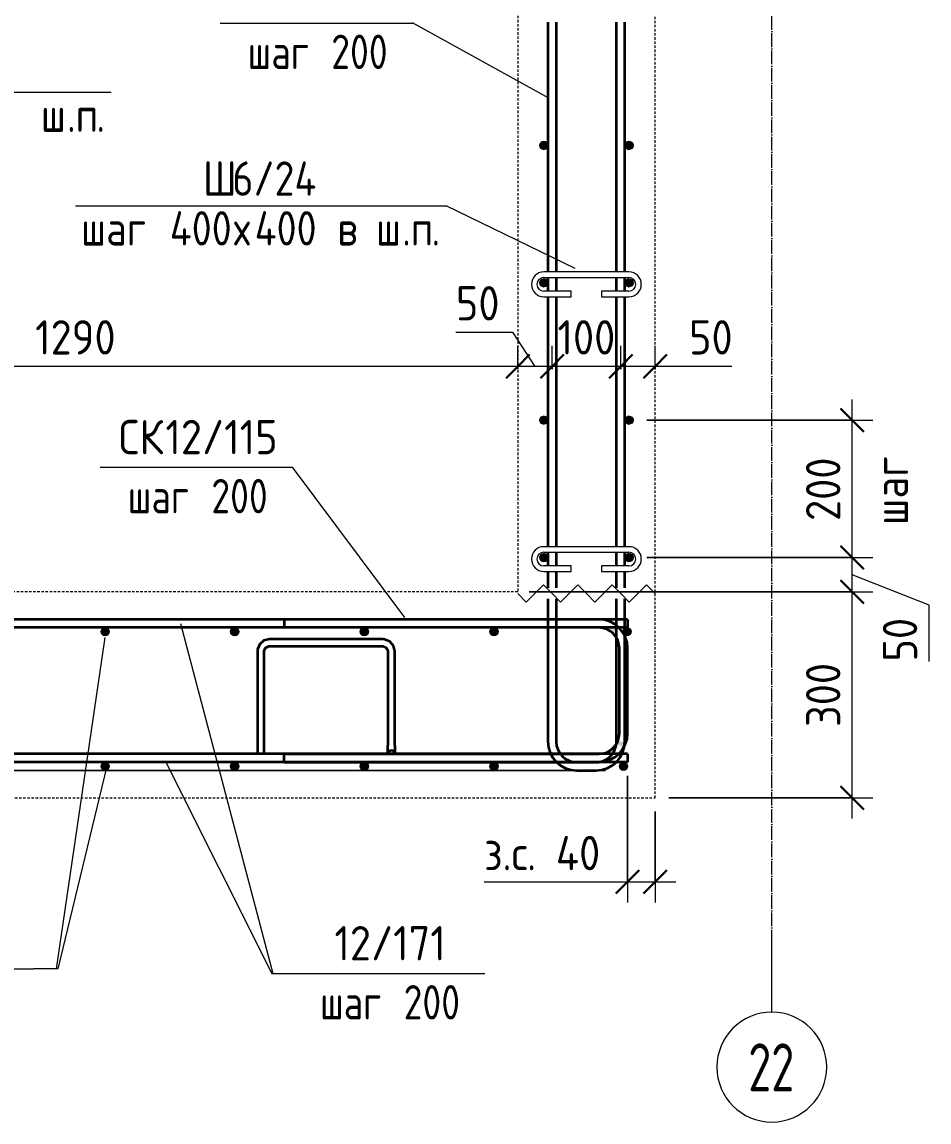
# Model space of a CAD drawing. Header units: millimetres. Extents: x -35194 to -15704, y -2621 to 78616.
# Drawn here: x -17025 to -15704, y -2472 to -870 of the extents above; entities that cross this region are included whole.
import ezdxf

# ---------------------------------------------------------------- set-up
doc = ezdxf.new("R2010")
doc.units = ezdxf.units.MM
doc.linetypes.add('01 Штриховая _4 мм_', pattern=[6, 3.5, -2.5])
doc.linetypes.add('02 Штрихпунктирная _20 мм_', pattern=[25, 20, -2.5, 0, -2.5])
for name, color, linetype, lineweight in [('AA_Dim', 7, 'Continuous', 9), ('AA_Dim-20', 7, 'Continuous', 9), ('AA_Oformlenie', 7, 'Continuous', 9), ('AA_Vinoska', 7, 'Continuous', 9), ('KR_Armatura', 7, 'Continuous', 20), ('KR_Armatura_Tonkie', 7, 'Continuous', 20), ('Оси', 7, 'Continuous', 9)]:
    doc.layers.add(name, color=color, linetype=linetype, lineweight=lineweight)
doc.layers.add('AF_Stena_Опалубка', color=7, linetype='Continuous', lineweight=20, true_color=0x0063c6)
doc.layers.add('KR_Fundament', color=7, linetype='Continuous', lineweight=20, true_color=0x804000)
doc.styles.add('ISOCPEUR_1', font='isocpeur.TTF', dxfattribs={"width": 0.9, "height": 50})
doc.styles.add('ISOCPEUR_2', font='isocpeur.TTF', dxfattribs={"width": 0.8, "height": 50})
doc.styles.add('ISOCPEUR_3', font='isocpeur.TTF', dxfattribs={"width": 0.7, "height": 70})
doc.styles.add('ISOCPEUR_4', font='isocpeur.TTF', dxfattribs={"width": 0.85, "height": 50})
doc.dimstyles.new('00_Точн_3_знака__прозр_', dxfattribs={"dimscale": 304.8, "dimtxt": 50.137748, "dimasz": 0.111549, "dimexe": 0.098425, "dimexo": 0.065617, "dimgap": 0.006562, "dimtad": 1, "dimdec": 3, "dimrnd": 0.001, "dimdsep": 46, "dimtxsty": 'ISOCPEUR_1', "dimblk1": 'OBLIQUE', "dimblk2": 'OBLIQUE', "dimsah": 1, "dimcen": 0.09, "dimdle": 0.098425, "dimazin": 0, "dimtfac": 1, "dimtdec": 4, "dimtix": 1, "dimtmove": 0, "dimatfit": 3, "dimfxl": 1, "dimtvp": 1, "dimtolj": 1, "dimtzin": 0, "dimlwd": 18, "dimlwe": 18, "dimarcsym": 2})
doc.dimstyles.new('00_Точн_3_знака__прозр__1', dxfattribs={"dimscale": 304.8, "dimtxt": 50.137748, "dimasz": 0.111549, "dimexe": 0.098425, "dimexo": 0.065617, "dimgap": 0.006562, "dimtad": 1, "dimdec": 3, "dimrnd": 0.001, "dimdsep": 46, "dimtxsty": 'ISOCPEUR_1', "dimblk1": 'OBLIQUE', "dimblk2": 'OBLIQUE', "dimsah": 1, "dimcen": 0.09, "dimdle": 0.098425, "dimazin": 0, "dimtfac": 1, "dimtdec": 4, "dimtix": 1, "dimtmove": 1, "dimatfit": 3, "dimfxl": 1, "dimtvp": 1, "dimtolj": 1, "dimtzin": 0, "dimlwd": 18, "dimlwe": 18, "dimarcsym": 2})

# ---------------------------------------------------------------- blocks, each defined once
blk = doc.blocks.new('261_Лягушка _НесАрм_РабПлоск_ - 10 А240-3858753-В-В Арм')
at = {"layer": 'KR_Armatura', "lineweight": 35}
for start, end in [(90, 180), (0, 90)]:
    blk.add_arc((-76719, -1936), 5, start, end, dxfattribs=at)
at = {"layer": 'KR_Armatura_Tonkie', "lineweight": 35}
for p, q in [((-76731.5, -1769), (-76896.5, -1769)), ((-76914, -1786.5), (-76914, -1923.5)), ((-76904, -1923.5), (-76904, -1786.5)), ((-76896.5, -1779), (-76731.5, -1779)), ((-76724, -1786.5), (-76724, -1923.5)), ((-76714, -1923.5), (-76714, -1786.5))]:
    blk.add_line(p, q, dxfattribs=at)
at = {"layer": 'KR_Armatura_Tonkie', "lineweight": 35, "flags": 128}
for points in [[(-76896.5, -1769), (-76904.5, -1770.9), (-76910.7, -1776.3), (-76913.8, -1784), (-76914, -1786.5)], [(-76714, -1786.5), (-76715.9, -1778.5), (-76721.3, -1772.3), (-76729, -1769.2), (-76731.5, -1769)], [(-76904, -1786.5), (-76902.1, -1781.5), (-76897.4, -1779.1), (-76896.5, -1779)], [(-76731.5, -1779), (-76726.5, -1780.9), (-76724.1, -1785.6), (-76724, -1786.5)], [(-76914, -1923.5), (-76914, -1930.2), (-76914, -1934.8), (-76914, -1936)], [(-76904, -1936), (-76904, -1934.1), (-76904, -1928.9), (-76904, -1923.5)], [(-76724, -1936), (-76724, -1934.1), (-76724, -1928.9), (-76724, -1923.5)], [(-76714, -1923.5), (-76714, -1930.2), (-76714, -1934.8), (-76714, -1936)]]:
    blk.add_lwpolyline(points, dxfattribs=at)
blk = doc.blocks.new('079_Шпилька _ЭлУзла_ - d8 А240-3872181-В-В Арм')
at = {"layer": 'AA_Oformlenie'}
for p, q in [((-77863, -834.2), (-77987, -834.2)), ((-77987, -842.2), (-77863, -842.2)), ((-77947, -862.2), (-77987, -862.2)), ((-77947, -870.2), (-77947, -862.2)), ((-77863, -862.2), (-77903, -862.2)), ((-77903, -862.2), (-77903, -870.2)), ((-77987, -870.2), (-77947, -870.2)), ((-77903, -870.2), (-77863, -870.2))]:
    blk.add_line(p, q, dxfattribs=at)
for centre, radius, start, end in [((-77987, -852.2), 18, 90, 270), ((-77987, -852.2), 10, 90, 270), ((-77863, -852.2), 18, 270, 90), ((-77863, -852.2), 10, 270, 90)]:
    blk.add_arc(centre, radius, start, end, dxfattribs=at)
blk = doc.blocks.new('Последовательность узлов - 3мм масшт20 маскировка-904226-В-В Арм')
at = {"layer": 'AA_Oformlenie'}
for p, q in [((-76535, -477.3), (-76522.5, -489.8)), ((-76497.5, -464.8), (-76522.5, -489.8)), ((-76485, -477.3), (-76497.5, -464.8)), ((-76485, -477.3), (-76472.5, -489.8)), ((-76447.5, -464.8), (-76472.5, -489.8)), ((-76435, -477.3), (-76447.5, -464.8)), ((-76435, -477.3), (-76422.5, -489.8)), ((-76397.5, -464.8), (-76422.5, -489.8)), ((-76385, -477.3), (-76397.5, -464.8)), ((-76385, -477.3), (-76372.5, -489.8)), ((-76347.5, -464.8), (-76372.5, -489.8)), ((-76335, -477.3), (-76347.5, -464.8))]:
    blk.add_line(p, q, dxfattribs=at)
blk = doc.blocks.new('DIMBLOCK107-В-В Арм')
at = {"layer": 'AA_Dim-20', "color": 30, "lineweight": 18, "true_color": 0xff8000, "transparency": 16777216}
for p, q in [((-16152.8, -1375.6), (-16152.8, -1341.6)), ((-16102.8, -1375.6), (-16102.8, -1341.6)), ((-16072.8, -1371.6), (-16152.8, -1371.6)), ((-16152.8, -1371.6), (-16152.8, -1375.6)), ((-16073.4, -1371.6), (-16127.8, -1371.6)), ((-16102.8, -1371.6), (-16102.8, -1375.6)), ((-15991, -1371.6), (-16073.4, -1371.6))]:
    blk.add_line(p, q, dxfattribs=at)
at = {"layer": 'AA_Dim-20', "color": 30, "lineweight": 30, "true_color": 0xff8000, "transparency": 16777216}
for p, q in [((-16152.8, -1371.6), (-16135.8, -1354.6)), ((-16102.8, -1371.6), (-16085.8, -1354.6)), ((-16152.8, -1371.6), (-16169.8, -1388.6)), ((-16102.8, -1371.6), (-16119.8, -1388.6))]:
    blk.add_line(p, q, dxfattribs=at)
at = {"layer": 'AA_Dim-20', "color": 0, "lineweight": 18, "transparency": 16777216, "insert": (-16053.4, -1304.4), "char_height": 50, "width": 74.923, "attachment_point": 1, "line_spacing_factor": 1.135194, "style": 'ISOCPEUR_1'}
blk.add_mtext('50', dxfattribs=at)
blk = doc.blocks.new('_Oblique')
at = {"color": 0, "linetype": 'ByBlock', "lineweight": -2}
blk.add_line((-0.5, -0.5), (0.5, 0.5), dxfattribs=at)
blk = doc.blocks.new('DIMBLOCK108-В-В Арм')
at = {"layer": 'AA_Dim-20', "color": 30, "lineweight": 18, "true_color": 0xff8000, "transparency": 16777216}
for p, q in [((-16252.8, -1375.6), (-16252.8, -1341.6)), ((-16152.8, -1375.6), (-16152.8, -1341.6)), ((-16152.8, -1371.6), (-16252.8, -1371.6)), ((-16252.8, -1371.6), (-16252.8, -1375.6)), ((-16152.8, -1371.6), (-16152.8, -1375.6))]:
    blk.add_line(p, q, dxfattribs=at)
at = {"layer": 'AA_Dim-20', "color": 30, "lineweight": 30, "true_color": 0xff8000, "transparency": 16777216}
for p, q in [((-16252.8, -1371.6), (-16235.8, -1354.6)), ((-16152.8, -1371.6), (-16135.8, -1354.6)), ((-16252.8, -1371.6), (-16269.8, -1388.6)), ((-16152.8, -1371.6), (-16169.8, -1388.6))]:
    blk.add_line(p, q, dxfattribs=at)
at = {"layer": 'AA_Dim-20', "color": 0, "lineweight": 18, "transparency": 16777216, "insert": (-16244.9, -1304.4), "char_height": 50, "width": 101.032, "attachment_point": 1, "line_spacing_factor": 1.135194, "style": 'ISOCPEUR_1'}
blk.add_mtext('100', dxfattribs=at)
blk = doc.blocks.new('DIMBLOCK109-В-В Арм')
at = {"layer": 'AA_Dim-20', "color": 30, "lineweight": 18, "true_color": 0xff8000, "transparency": 16777216}
for p, q in [((-16392.9, -1322), (-16310.4, -1322)), ((-16310.4, -1322), (-16277.8, -1371.6)), ((-16302.8, -1375.6), (-16302.8, -1341.6)), ((-16252.8, -1375.6), (-16252.8, -1341.6)), ((-16252.8, -1371.6), (-16302.8, -1371.6)), ((-16302.8, -1371.6), (-16302.8, -1375.6)), ((-16252.8, -1371.6), (-16252.8, -1375.6))]:
    blk.add_line(p, q, dxfattribs=at)
at = {"layer": 'AA_Dim-20', "color": 30, "lineweight": 30, "true_color": 0xff8000, "transparency": 16777216}
for p, q in [((-16302.8, -1371.6), (-16285.8, -1354.6)), ((-16252.8, -1371.6), (-16235.8, -1354.6)), ((-16302.8, -1371.6), (-16319.8, -1388.6)), ((-16252.8, -1371.6), (-16269.8, -1388.6))]:
    blk.add_line(p, q, dxfattribs=at)
at = {"layer": 'AA_Dim-20', "color": 0, "lineweight": 18, "transparency": 16777216, "insert": (-16392.9, -1254.8), "char_height": 50, "width": 74.923, "attachment_point": 1, "line_spacing_factor": 1.135194, "style": 'ISOCPEUR_1'}
blk.add_mtext('50', dxfattribs=at)
blk = doc.blocks.new('DIMBLOCK110-В-В Арм')
at = {"layer": 'AA_Dim-20', "color": 30, "lineweight": 18, "true_color": 0xff8000, "transparency": 16777216}
for p, q in [((-17592.8, -1375.6), (-17592.8, -1341.6)), ((-16302.8, -1375.6), (-16302.8, -1341.6)), ((-16302.8, -1371.6), (-17592.8, -1371.6)), ((-17592.8, -1371.6), (-17592.8, -1375.6)), ((-16302.8, -1371.6), (-16302.8, -1375.6))]:
    blk.add_line(p, q, dxfattribs=at)
at = {"layer": 'AA_Dim-20', "color": 30, "lineweight": 30, "true_color": 0xff8000, "transparency": 16777216}
for p, q in [((-17592.8, -1371.6), (-17575.8, -1354.6)), ((-16302.8, -1371.6), (-16285.8, -1354.6)), ((-17592.8, -1371.6), (-17609.8, -1388.6)), ((-16302.8, -1371.6), (-16319.8, -1388.6))]:
    blk.add_line(p, q, dxfattribs=at)
at = {"layer": 'AA_Dim-20', "color": 0, "lineweight": 18, "transparency": 16777216, "insert": (-17005.5, -1304.4), "char_height": 50, "width": 138.494, "attachment_point": 1, "line_spacing_factor": 1.135194, "style": 'ISOCPEUR_1'}
blk.add_mtext('1290', dxfattribs=at)
blk = doc.blocks.new('DIMBLOCK116-В-В Арм')
at = {"layer": 'AA_Dim-20', "color": 30, "lineweight": 30, "true_color": 0xff8000, "transparency": 16777216}
for p, q in [((-15815.9, -1700), (-15832.9, -1683)), ((-15815.9, -1700), (-15798.9, -1717)), ((-15815.9, -2000), (-15832.9, -1983)), ((-15815.9, -2000), (-15798.9, -2017))]:
    blk.add_line(p, q, dxfattribs=at)
at = {"layer": 'AA_Dim-20', "color": 30, "lineweight": 18, "true_color": 0xff8000, "transparency": 16777216}
for p, q in [((-16286, -1700), (-15785.9, -1700)), ((-15815.9, -1700), (-16286, -1700)), ((-15815.9, -2030), (-15815.9, -1700)), ((-16082.8, -2000), (-15785.9, -2000)), ((-15815.9, -2000), (-16082.8, -2000))]:
    blk.add_line(p, q, dxfattribs=at)
at = {"layer": 'AA_Dim-20', "color": 0, "lineweight": 18, "transparency": 16777216, "insert": (-15883, -1896.8), "char_height": 50, "width": 112.384, "attachment_point": 1, "rotation": 90, "line_spacing_factor": 1.135194, "style": 'ISOCPEUR_1'}
blk.add_mtext('300', dxfattribs=at)
blk = doc.blocks.new('DIMBLOCK117-В-В Арм')
at = {"layer": 'AA_Dim-20', "color": 30, "lineweight": 30, "true_color": 0xff8000, "transparency": 16777216}
for p, q in [((-15815.9, -1650), (-15832.9, -1633)), ((-15815.9, -1650), (-15798.9, -1667)), ((-15815.9, -1700), (-15832.9, -1683)), ((-15815.9, -1700), (-15798.9, -1717))]:
    blk.add_line(p, q, dxfattribs=at)
at = {"layer": 'AA_Dim-20', "color": 30, "lineweight": 18, "true_color": 0xff8000, "transparency": 16777216}
for p, q in [((-16114.8, -1650), (-15785.9, -1650)), ((-15815.9, -1650), (-16114.8, -1650)), ((-15815.9, -1700), (-15815.9, -1650)), ((-15703.9, -1719.1), (-15815.9, -1675)), ((-16286, -1700), (-15785.9, -1700)), ((-15815.9, -1700), (-16286, -1700)), ((-15703.9, -1801.5), (-15703.9, -1719.1))]:
    blk.add_line(p, q, dxfattribs=at)
at = {"layer": 'AA_Dim-20', "color": 0, "lineweight": 18, "transparency": 16777216, "insert": (-15771.1, -1801.5), "char_height": 50, "width": 74.923, "attachment_point": 1, "rotation": 90, "line_spacing_factor": 1.135194, "style": 'ISOCPEUR_1'}
blk.add_mtext('50', dxfattribs=at)
blk = doc.blocks.new('DIMBLOCK118-В-В Арм')
at = {"layer": 'AA_Dim-20', "color": 30, "lineweight": 18, "true_color": 0xff8000, "transparency": 16777216}
for p, q in [((-15815.9, -1650), (-15815.9, -1420)), ((-16114.8, -1450), (-15785.9, -1450)), ((-15815.9, -1450), (-16114.8, -1450)), ((-16114.8, -1650), (-15785.9, -1650)), ((-15815.9, -1650), (-16114.8, -1650))]:
    blk.add_line(p, q, dxfattribs=at)
at = {"layer": 'AA_Dim-20', "color": 30, "lineweight": 30, "true_color": 0xff8000, "transparency": 16777216}
for p, q in [((-15815.9, -1450), (-15832.9, -1433)), ((-15815.9, -1450), (-15798.9, -1467)), ((-15815.9, -1650), (-15832.9, -1633)), ((-15815.9, -1650), (-15798.9, -1667))]:
    blk.add_line(p, q, dxfattribs=at)
at = {"layer": 'AA_Dim-20', "color": 0, "lineweight": 18, "transparency": 16777216, "char_height": 50, "attachment_point": 1, "rotation": 90, "line_spacing_factor": 1.135194, "style": 'ISOCPEUR_1'}
for s, insert, width in [('шаг', (-15784.4, -1603), 127.142), ('200', (-15883, -1596.8), 112.384)]:
    blk.add_mtext(s, dxfattribs=dict(at, insert=insert, width=width))
blk = doc.blocks.new('DIMBLOCK119-В-В Арм')
at = {"layer": 'AA_Dim-20', "color": 30, "lineweight": 18, "true_color": 0xff8000, "transparency": 16777216}
for p, q in [((-18061.5, -2030), (-18061.5, -1930)), ((-16174.8, -1960), (-18091.5, -1960)), ((-18061.5, -1960), (-16174.8, -1960)), ((-18061.5, -1991.8), (-18061.5, -1980)), ((-17912.8, -2000), (-18091.5, -2000)), ((-18061.5, -2185.9), (-18061.5, -1991.8)), ((-18061.5, -2000), (-17912.8, -2000))]:
    blk.add_line(p, q, dxfattribs=at)
at = {"layer": 'AA_Dim-20', "color": 30, "lineweight": 30, "true_color": 0xff8000, "transparency": 16777216}
for p, q in [((-18061.5, -1960), (-18078.5, -1943)), ((-18061.5, -1960), (-18044.5, -1977)), ((-18061.5, -2000), (-18078.5, -1983)), ((-18061.5, -2000), (-18044.5, -2017))]:
    blk.add_line(p, q, dxfattribs=at)
at = {"layer": 'AA_Dim-20', "color": 0, "lineweight": 18, "transparency": 16777216, "insert": (-18128.7, -2185.9), "char_height": 50, "width": 208.876, "attachment_point": 1, "rotation": 90, "line_spacing_factor": 1.135194, "style": 'ISOCPEUR_1'}
blk.add_mtext('з.с. 40', dxfattribs=at)
blk = doc.blocks.new('042_М_Арматуры - Диам длина поз _ Комментарий-2260297-В-В Арм')
at = {"layer": 'AA_Vinoska'}
blk.add_line((-77600.9, -1518.6), (-77320.9, -1518.6), dxfattribs=at)
blk = doc.blocks.new('042_М_Арматуры - Диам длина поз _ Шаг-2260295-В-В Арм')
at = {"layer": 'AA_Vinoska'}
blk.add_line((-78458.8, -871.7), (-78178.8, -871.7), dxfattribs=at)
blk = doc.blocks.new('Ось сетки - d_4мм-2765513-В-В Арм')
at = {"layer": 'Оси', "color": 12, "true_color": 0xc80000}
for start, end in [(0, 180), (0, 180), (180, 360), (180, 360)]:
    blk.add_arc((-76165, -2391.9), 80, start, end, dxfattribs=at)
blk = doc.blocks.new('044_М_Универсальная с полкой - Марка_Комментарий полка 27-3828024-В-В Арм')
at = {"layer": 'AA_Vinoska'}
blk.add_line((-77666.9, -972.3), (-77126.9, -972.3), dxfattribs=at)
blk = doc.blocks.new('DIMBLOCK123-В-В Арм')
at = {"layer": 'AA_Dim-20', "color": 30, "lineweight": 18, "true_color": 0xff8000, "transparency": 16777216}
for p, q in [((-16142.8, -1968), (-16142.8, -2152.4)), ((-16142.8, -2122.4), (-16142.8, -1968)), ((-16102.8, -2020), (-16102.8, -2152.4)), ((-16102.8, -2122.4), (-16102.8, -2020)), ((-16351.7, -2122.4), (-16157.6, -2122.4)), ((-16172.8, -2122.4), (-16072.8, -2122.4)), ((-16157.6, -2122.4), (-16122.8, -2122.4))]:
    blk.add_line(p, q, dxfattribs=at)
at = {"layer": 'AA_Dim-20', "color": 30, "lineweight": 30, "true_color": 0xff8000, "transparency": 16777216}
for p, q in [((-16142.8, -2122.4), (-16125.8, -2105.4)), ((-16102.8, -2122.4), (-16085.8, -2105.4)), ((-16142.8, -2122.4), (-16159.8, -2139.4)), ((-16102.8, -2122.4), (-16119.8, -2139.4))]:
    blk.add_line(p, q, dxfattribs=at)
at = {"layer": 'AA_Dim-20', "color": 0, "lineweight": 18, "transparency": 16777216, "insert": (-16351.7, -2055.3), "char_height": 50, "width": 208.876, "attachment_point": 1, "line_spacing_factor": 1.135194, "style": 'ISOCPEUR_1'}
blk.add_mtext('з.с. 40', dxfattribs=at)

msp = doc.modelspace()

# ---------------------------------------------------------------- hatches: boundary and pattern name
at = {"layer": 'KR_Armatura', "lineweight": 9}
h = msp.add_hatch(color=256, dxfattribs=at)
edge = h.paths.add_edge_path()
edge.add_arc((-16264.8128, -1050), 6, 0, 360)
for points in [[(-16264.8128, -1056), (-16259.6166, -1053), (-16259.6166, -1047), (-16264.8128, -1044), (-16270.0089, -1047), (-16270.0089, -1053)], [(-16140.8128, -1056), (-16135.6166, -1053), (-16135.6166, -1047), (-16140.8128, -1044), (-16146.0089, -1047), (-16146.0089, -1053)], [(-16264.8128, -1256), (-16259.6166, -1253), (-16259.6166, -1247), (-16264.8128, -1244), (-16270.0089, -1247.0399), (-16269.8128, -1253.1132)], [(-16140.8128, -1256), (-16135.6166, -1253), (-16135.8128, -1246.8868), (-16140.8128, -1244), (-16146.0089, -1247), (-16146.0089, -1253)], [(-16264.8128, -1456), (-16259.6166, -1453), (-16259.6166, -1447), (-16264.8128, -1444), (-16270.0089, -1447), (-16270.0089, -1453)], [(-16140.8128, -1456), (-16135.6166, -1453), (-16135.6166, -1447), (-16140.8128, -1444), (-16146.0089, -1447), (-16146.0089, -1453)], [(-16264.8128, -1656), (-16259.6166, -1653), (-16259.6166, -1647), (-16264.8128, -1644), (-16270.0089, -1647.0399), (-16269.8128, -1653.1132)], [(-16140.8128, -1656), (-16135.6166, -1653), (-16135.8128, -1646.8868), (-16140.8128, -1644), (-16146.0089, -1647), (-16146.0089, -1653)]]:
    msp.add_hatch(color=256, dxfattribs=at).paths.add_polyline_path(points)
h = msp.add_hatch(color=256, dxfattribs=at)
edge = h.paths.add_edge_path()
edge.add_arc((-16140.8128, -1050), 6, 0, 360)
h = msp.add_hatch(color=256, dxfattribs=at)
edge = h.paths.add_edge_path()
edge.add_arc((-16264.8128, -1250), 6, 0, 360)
h = msp.add_hatch(color=256, dxfattribs=at)
edge = h.paths.add_edge_path()
edge.add_arc((-16140.8128, -1250), 6, 0, 360)
h = msp.add_hatch(color=256, dxfattribs=at)
edge = h.paths.add_edge_path()
edge.add_arc((-16264.8128, -1450), 6, 0, 360)
h = msp.add_hatch(color=256, dxfattribs=at)
edge = h.paths.add_edge_path()
edge.add_arc((-16140.8128, -1450), 6, 0, 360)
h = msp.add_hatch(color=256, dxfattribs=at)
edge = h.paths.add_edge_path()
edge.add_arc((-16264.8128, -1650), 6, 0, 360)
h = msp.add_hatch(color=256, dxfattribs=at)
edge = h.paths.add_edge_path()
edge.add_arc((-16140.8128, -1650), 6, 0, 360)
at = {"layer": 'KR_Armatura'}
h = msp.add_hatch(color=256, dxfattribs=at)
edge = h.paths.add_edge_path()
edge.add_arc((-16903.4794, -1758), 6, 0, 360)
for points in [[(-16906.4794, -1763.1962), (-16900.4794, -1763.1962), (-16897.4794, -1758), (-16900.4794, -1752.8038), (-16906.4794, -1752.8038), (-16909.4794, -1758)], [(-16717.8128, -1763.1962), (-16711.8128, -1763.1962), (-16708.8128, -1758), (-16711.8128, -1752.8038), (-16717.8128, -1752.8038), (-16720.8128, -1758)], [(-16529.1461, -1763.1962), (-16523.1461, -1763.1962), (-16520.1461, -1758), (-16523.1461, -1752.8038), (-16529.1461, -1752.8038), (-16532.1461, -1758)], [(-16340.4794, -1763.1962), (-16334.4794, -1763.1962), (-16331.4794, -1758), (-16334.4794, -1752.8038), (-16340.4794, -1752.8038), (-16343.4794, -1758)], [(-16146.8128, -1763.1962), (-16140.8128, -1763.1962), (-16137.8128, -1758), (-16140.8128, -1752.8038), (-16146.8128, -1752.8038), (-16149.8128, -1758)], [(-16906.4794, -1959.1962), (-16900.4794, -1959.1962), (-16897.4794, -1954), (-16900.4794, -1948.8038), (-16906.4794, -1948.8038), (-16909.4794, -1954)], [(-16717.8128, -1959.1962), (-16711.8128, -1959.1962), (-16708.8128, -1954), (-16711.8128, -1948.8038), (-16717.8128, -1948.8038), (-16720.8128, -1954)], [(-16529.1461, -1959.1962), (-16523.1461, -1959.1962), (-16520.1461, -1954), (-16523.1461, -1948.8038), (-16529.1461, -1948.8038), (-16532.1461, -1954)], [(-16340.4794, -1959.1962), (-16334.4794, -1959.1962), (-16331.4794, -1954), (-16334.4794, -1948.8038), (-16340.4794, -1948.8038), (-16343.4794, -1954)], [(-16151.8128, -1959.1962), (-16145.8128, -1959.1962), (-16142.8128, -1954), (-16145.8128, -1948.8038), (-16151.8128, -1948.8038), (-16154.8128, -1954)]]:
    msp.add_hatch(color=256, dxfattribs=at).paths.add_polyline_path(points)
h = msp.add_hatch(color=256, dxfattribs=at)
edge = h.paths.add_edge_path()
edge.add_arc((-16714.8128, -1758), 6, 0, 360)
h = msp.add_hatch(color=256, dxfattribs=at)
edge = h.paths.add_edge_path()
edge.add_arc((-16526.1461, -1758), 6, 0, 360)
h = msp.add_hatch(color=256, dxfattribs=at)
edge = h.paths.add_edge_path()
edge.add_arc((-16337.4794, -1758), 6, 0, 360)
h = msp.add_hatch(color=256, dxfattribs=at)
edge = h.paths.add_edge_path()
edge.add_arc((-16143.8128, -1758), 6, 0, 360)
h = msp.add_hatch(color=256, dxfattribs=at)
edge = h.paths.add_edge_path()
edge.add_arc((-16903.4794, -1954), 6, 0, 360)
h = msp.add_hatch(color=256, dxfattribs=at)
edge = h.paths.add_edge_path()
edge.add_arc((-16714.8128, -1954), 6, 0, 360)
h = msp.add_hatch(color=256, dxfattribs=at)
edge = h.paths.add_edge_path()
edge.add_arc((-16526.1461, -1954), 6, 0, 360)
h = msp.add_hatch(color=256, dxfattribs=at)
edge = h.paths.add_edge_path()
edge.add_arc((-16337.4794, -1954), 6, 0, 360)
h = msp.add_hatch(color=256, dxfattribs=at)
edge = h.paths.add_edge_path()
edge.add_arc((-16148.8128, -1954), 6, 0, 360)
at = {"layer": 'KR_Armatura_Tonkie'}
h = msp.add_hatch(color=256, dxfattribs=at)
h.paths.add_polyline_path([(-16144.2439, -1782), (-16142.8128, -1782), (-16144.2439, -1771.1296), (-16146.8128, -1764.9278), (-16146.8128, -1782)])
h.paths.add_polyline_path([(-16158.8128, -1767.0464), (-16158.8128, -1752), (-16184.8128, -1752), (-16177.0482, -1753.0222), (-16169.8128, -1756.0192), (-16163.436, -1761), (-16158.832, -1767)])
msp.add_hatch(color=256, dxfattribs=at).paths.add_polyline_path([(-16142.8128, -1906), (-16142.8128, -1782), (-16146.8128, -1782), (-16146.8128, -1906)])
h = msp.add_hatch(color=256, dxfattribs=at)
h.paths.add_polyline_path([(-16184.8128, -1936), (-16157.6358, -1936), (-16162.832, -1933), (-16159.835, -1925.7646), (-16159.2855, -1921.5911), (-16163.8128, -1927.3768), (-16169.8128, -1931.9808), (-16177.0482, -1934.9778)])
h.paths.add_polyline_path([(-16148.4397, -1927), (-16144.2439, -1916.8704), (-16142.8128, -1906), (-16146.8128, -1906), (-16146.8128, -1918), (-16157.5894, -1918), (-16158.832, -1921), (-16150.5795, -1925.7646)])
h.paths.add_polyline_path([(-16149.5967, -1928.5079), (-16148.4397, -1927), (-16154.886, -1927.0907), (-16152.4397, -1927.7461)])

# ---------------------------------------------------------------- linework, layer by layer
at = {"layer": 'AA_Vinoska'}
for p, q in [((-16257.2544, -981.2323), (-16456.135, -871.6867)), ((-16219.138, -1229.2921), (-16406.756, -1137.7682)), ((-16467.2539, -1737.3859), (-16630.7346, -1518.5966)), ((-16794.0075, -1746), (-16659.3197, -2255.5662)), ((-16904.1551, -1766.4491), (-16974.9441, -2248.7402)), ((-16815.9401, -1945.9668), (-16660.8623, -2255.5662)), ((-16901.2019, -1954), (-16972.2037, -2248.7402)), ((-16972.2037, -2248.7402), (-17007.7815, -2248.7402)), ((-16974.9441, -2248.7402), (-17007.7815, -2248.7402)), ((-16660.8623, -2255.5662), (-16630.7346, -2255.5662)), ((-16659.3197, -2255.5662), (-16630.7346, -2255.5662))]:
    msp.add_line(p, q, dxfattribs=at)
at = {"layer": 'AF_Stena_Опалубка', "linetype": '01 Штриховая _4 мм_'}
for p, q in [((-16302.8128, -477.274), (-16302.8128, -1700)), ((-16102.8128, -1700), (-16102.8128, -477.274))]:
    msp.add_line(p, q, dxfattribs=at)
at = {"layer": 'KR_Armatura', "lineweight": 9}
for p, q in [((-16264.8128, -1044), (-16270.0089, -1047)), ((-16270.0089, -1047), (-16270.0089, -1053)), ((-16270.0089, -1053), (-16264.8128, -1056)), ((-16259.6166, -1047), (-16264.8128, -1044)), ((-16264.8128, -1056), (-16259.6166, -1053)), ((-16259.6166, -1053), (-16259.6166, -1047)), ((-16140.8128, -1044), (-16146.0089, -1047)), ((-16146.0089, -1047), (-16146.0089, -1053)), ((-16146.0089, -1053), (-16140.8128, -1056)), ((-16135.6166, -1047), (-16140.8128, -1044)), ((-16140.8128, -1056), (-16135.6166, -1053)), ((-16135.6166, -1053), (-16135.6166, -1047)), ((-16264.8128, -1244), (-16270.0089, -1247.0399)), ((-16270.0089, -1247.0399), (-16269.8128, -1253.1132)), ((-16259.6166, -1247), (-16264.8128, -1244)), ((-16259.6166, -1253), (-16259.6166, -1247)), ((-16140.8128, -1244), (-16146.0089, -1247)), ((-16146.0089, -1247), (-16146.0089, -1253)), ((-16135.8128, -1246.8868), (-16140.8128, -1244)), ((-16135.6166, -1253), (-16135.8128, -1246.8868)), ((-16269.8128, -1253.1132), (-16264.8128, -1256)), ((-16264.8128, -1256), (-16259.6166, -1253)), ((-16146.0089, -1253), (-16140.8128, -1256)), ((-16140.8128, -1256), (-16135.6166, -1253)), ((-16264.8128, -1444), (-16270.0089, -1447)), ((-16270.0089, -1447), (-16270.0089, -1453)), ((-16270.0089, -1453), (-16264.8128, -1456)), ((-16259.6166, -1447), (-16264.8128, -1444)), ((-16264.8128, -1456), (-16259.6166, -1453)), ((-16259.6166, -1453), (-16259.6166, -1447)), ((-16140.8128, -1444), (-16146.0089, -1447)), ((-16146.0089, -1447), (-16146.0089, -1453)), ((-16146.0089, -1453), (-16140.8128, -1456)), ((-16135.6166, -1447), (-16140.8128, -1444)), ((-16140.8128, -1456), (-16135.6166, -1453)), ((-16135.6166, -1453), (-16135.6166, -1447)), ((-16264.8128, -1644), (-16270.0089, -1647.0399)), ((-16270.0089, -1647.0399), (-16269.8128, -1653.1132)), ((-16259.6166, -1647), (-16264.8128, -1644)), ((-16259.6166, -1653), (-16259.6166, -1647)), ((-16140.8128, -1644), (-16146.0089, -1647)), ((-16146.0089, -1647), (-16146.0089, -1653)), ((-16135.8128, -1646.8868), (-16140.8128, -1644)), ((-16135.6166, -1653), (-16135.8128, -1646.8868)), ((-16269.8128, -1653.1132), (-16264.8128, -1656)), ((-16264.8128, -1656), (-16259.6166, -1653)), ((-16146.0089, -1653), (-16140.8128, -1656)), ((-16140.8128, -1656), (-16135.6166, -1653))]:
    msp.add_line(p, q, dxfattribs=at)
at = {"layer": 'KR_Armatura'}
for p, q in [((-16906.4794, -1752.8038), (-16909.4794, -1758)), ((-16909.4794, -1758), (-16906.4794, -1763.1962)), ((-16900.4794, -1752.8038), (-16906.4794, -1752.8038)), ((-16897.4794, -1758), (-16900.4794, -1752.8038)), ((-16900.4794, -1763.1962), (-16897.4794, -1758)), ((-16717.8128, -1752.8038), (-16720.8128, -1758)), ((-16720.8128, -1758), (-16717.8128, -1763.1962)), ((-16711.8128, -1752.8038), (-16717.8128, -1752.8038)), ((-16708.8128, -1758), (-16711.8128, -1752.8038)), ((-16711.8128, -1763.1962), (-16708.8128, -1758)), ((-16529.1461, -1752.8038), (-16532.1461, -1758)), ((-16532.1461, -1758), (-16529.1461, -1763.1962)), ((-16523.1461, -1752.8038), (-16529.1461, -1752.8038)), ((-16520.1461, -1758), (-16523.1461, -1752.8038)), ((-16523.1461, -1763.1962), (-16520.1461, -1758)), ((-16340.4794, -1752.8038), (-16343.4794, -1758)), ((-16343.4794, -1758), (-16340.4794, -1763.1962)), ((-16334.4794, -1752.8038), (-16340.4794, -1752.8038)), ((-16331.4794, -1758), (-16334.4794, -1752.8038)), ((-16334.4794, -1763.1962), (-16331.4794, -1758)), ((-16146.8128, -1752.8038), (-16149.8128, -1758)), ((-16149.8128, -1758), (-16146.8128, -1763.1962)), ((-16140.8128, -1752.8038), (-16146.8128, -1752.8038)), ((-16137.8128, -1758), (-16140.8128, -1752.8038)), ((-16140.8128, -1763.1962), (-16137.8128, -1758)), ((-16906.4794, -1763.1962), (-16900.4794, -1763.1962)), ((-16717.8128, -1763.1962), (-16711.8128, -1763.1962)), ((-16529.1461, -1763.1962), (-16523.1461, -1763.1962)), ((-16340.4794, -1763.1962), (-16334.4794, -1763.1962)), ((-16146.8128, -1763.1962), (-16140.8128, -1763.1962)), ((-16906.4794, -1948.8038), (-16909.4794, -1954)), ((-16900.4794, -1948.8038), (-16906.4794, -1948.8038)), ((-16897.4794, -1954), (-16900.4794, -1948.8038)), ((-16717.8128, -1948.8038), (-16720.8128, -1954)), ((-16711.8128, -1948.8038), (-16717.8128, -1948.8038)), ((-16708.8128, -1954), (-16711.8128, -1948.8038)), ((-16529.1461, -1948.8038), (-16532.1461, -1954)), ((-16523.1461, -1948.8038), (-16529.1461, -1948.8038)), ((-16520.1461, -1954), (-16523.1461, -1948.8038)), ((-16340.4794, -1948.8038), (-16343.4794, -1954)), ((-16334.4794, -1948.8038), (-16340.4794, -1948.8038)), ((-16331.4794, -1954), (-16334.4794, -1948.8038)), ((-16151.8128, -1948.8038), (-16154.8128, -1954)), ((-16145.8128, -1948.8038), (-16151.8128, -1948.8038)), ((-16142.8128, -1954), (-16145.8128, -1948.8038)), ((-16909.4794, -1954), (-16906.4794, -1959.1962)), ((-16906.4794, -1959.1962), (-16900.4794, -1959.1962)), ((-16900.4794, -1959.1962), (-16897.4794, -1954)), ((-16720.8128, -1954), (-16717.8128, -1959.1962)), ((-16717.8128, -1959.1962), (-16711.8128, -1959.1962)), ((-16711.8128, -1959.1962), (-16708.8128, -1954)), ((-16532.1461, -1954), (-16529.1461, -1959.1962)), ((-16529.1461, -1959.1962), (-16523.1461, -1959.1962)), ((-16523.1461, -1959.1962), (-16520.1461, -1954)), ((-16343.4794, -1954), (-16340.4794, -1959.1962)), ((-16340.4794, -1959.1962), (-16334.4794, -1959.1962)), ((-16334.4794, -1959.1962), (-16331.4794, -1954)), ((-16154.8128, -1954), (-16151.8128, -1959.1962)), ((-16151.8128, -1959.1962), (-16145.8128, -1959.1962)), ((-16145.8128, -1959.1962), (-16142.8128, -1954))]:
    msp.add_line(p, q, dxfattribs=at)
at = {"layer": 'KR_Armatura', "lineweight": 9}
for centre in [(-16264.8128, -1050), (-16140.8128, -1050), (-16264.8128, -1250), (-16140.8128, -1250), (-16264.8128, -1450), (-16140.8128, -1450), (-16264.8128, -1650), (-16140.8128, -1650)]:
    msp.add_circle(centre, 6, dxfattribs=at)
at = {"layer": 'KR_Armatura'}
for centre in [(-16903.4794, -1758), (-16714.8128, -1758), (-16526.1461, -1758), (-16337.4794, -1758), (-16143.8128, -1758), (-16903.4794, -1954), (-16714.8128, -1954), (-16526.1461, -1954), (-16337.4794, -1954), (-16148.8128, -1954)]:
    msp.add_circle(centre, 6, dxfattribs=at)
at = {"layer": 'KR_Armatura_Tonkie', "lineweight": 35}
for p, q in [((-16258.8128, -870.2361), (-16258.8128, -1234.2361)), ((-16246.8128, -870.2361), (-16246.8128, -1234.2361)), ((-16158.8128, -1234.2361), (-16158.8128, -870.2361)), ((-16146.8128, -1234.2361), (-16146.8128, -870.2361)), ((-16258.8128, -1242.2361), (-16258.8128, -1262.2361)), ((-16246.8128, -1242.2361), (-16246.8128, -1262.2361)), ((-16158.8128, -1262.2361), (-16158.8128, -1242.2361)), ((-16146.8128, -1262.2361), (-16146.8128, -1242.2361)), ((-16258.8128, -1270.2361), (-16258.8128, -1634.2361)), ((-16246.8128, -1270.2361), (-16246.8128, -1634.2361)), ((-16158.8128, -1634.2361), (-16158.8128, -1270.2361)), ((-16146.8128, -1634.2361), (-16146.8128, -1270.2361)), ((-16258.8128, -1642.2361), (-16258.8128, -1662.2361)), ((-16246.8128, -1642.2361), (-16246.8128, -1662.2361)), ((-16158.8128, -1662.2361), (-16158.8128, -1642.2361)), ((-16146.8128, -1662.2361), (-16146.8128, -1642.2361)), ((-16258.8128, -1670.2361), (-16258.8128, -1694.2361)), ((-16246.8128, -1670.2361), (-16246.8128, -1694.2361)), ((-16158.8128, -1694.2361), (-16158.8128, -1670.2361)), ((-16146.8128, -1694.2361), (-16146.8128, -1670.2361)), ((-16258.8128, -1710.2361), (-16258.8128, -1918)), ((-16246.8128, -1710.2361), (-16246.8128, -1918)), ((-16158.8128, -1918), (-16158.8128, -1710.2361)), ((-16146.8128, -1918), (-16146.8128, -1710.2361)), ((-16142.8128, -1740), (-17852.8128, -1740)), ((-16184.8128, -1740), (-16642.8128, -1740)), ((-16642.8128, -1740), (-16642.8128, -1752)), ((-16142.8128, -1740), (-16142.8128, -1752)), ((-16142.8128, -1752), (-17852.8128, -1752)), ((-16184.8128, -1752), (-16642.8128, -1752)), ((-16154.8128, -1906), (-16154.8128, -1782)), ((-16142.8128, -1906), (-16142.8128, -1782)), ((-16142.8128, -1936), (-17852.8128, -1936)), ((-16642.8128, -1936), (-16184.8128, -1936)), ((-16642.8128, -1948), (-16642.8128, -1936)), ((-16142.8128, -1936), (-16142.8128, -1948)), ((-16142.8128, -1948), (-17852.8128, -1948)), ((-16642.8128, -1948), (-16184.8128, -1948)), ((-16216.8128, -1948), (-16188.8128, -1948)), ((-16216.8128, -1960), (-16188.8128, -1960))]:
    msp.add_line(p, q, dxfattribs=at)
for centre, radius, start, end in [((-16184.8128, -1782), 42, 0, 90), ((-16184.8128, -1782), 30, 0, 90), ((-16216.8128, -1918), 42, 180, 270), ((-16216.8128, -1918), 30, 180, 270), ((-16188.8128, -1918), 30, 270, 360), ((-16188.8128, -1918), 42, 270, 360), ((-16184.8128, -1906), 30, 270, 360), ((-16184.8128, -1906), 42, 270, 360)]:
    msp.add_arc(centre, radius, start, end, dxfattribs=at)
at = {"layer": 'KR_Fundament', "linetype": '01 Штриховая _4 мм_'}
for p, q in [((-16302.8128, -1700), (-17592.8128, -1700)), ((-16102.8128, -2000), (-16102.8128, -1700)), ((-17892.8128, -2000), (-16102.8128, -2000))]:
    msp.add_line(p, q, dxfattribs=at)
at = {"layer": 'Оси', "linetype": '02 Штрихпунктирная _20 мм_'}
msp.add_line((-15932.8128, -2211.861), (-15932.8128, 221.2363), dxfattribs=at)
at = {"layer": 'Оси'}
msp.add_line((-15932.8128, -2311.861), (-15932.8128, -2211.861), dxfattribs=at)

# ---------------------------------------------------------------- block references
at = {"layer": 'AA_Oformlenie'}
for name, p in [('079_Шпилька _ЭлУзла_ - d8 А240-3872181-В-В Арм', (61722.1872, -400)), ('079_Шпилька _ЭлУзла_ - d8 А240-3872181-В-В Арм', (61722.1872, -800)), ('Последовательность узлов - 3мм масшт20 маскировка-904226-В-В Арм', (60232.1872, -1224.9364))]:
    msp.add_blockref(name, p, dxfattribs=at)
at = {"layer": 'AA_Vinoska'}
for name, p in [('042_М_Арматуры - Диам длина поз _ Шаг-2260295-В-В Арм', (61722.7051, 0)), ('044_М_Универсальная с полкой - Марка_Комментарий полка 27-3828024-В-В Арм', (60232.1872, 0)), ('044_М_Универсальная с полкой - Марка_Комментарий полка 27-3828024-В-В Арм', (60720.1604, -165.4566)), ('042_М_Арматуры - Диам длина поз _ Комментарий-2260297-В-В Арм', (60690.2097, 0)), ('042_М_Арматуры - Диам длина поз _ Комментарий-2260297-В-В Арм', (60313.1628, -730.1436)), ('042_М_Арматуры - Диам длина поз _ Комментарий-2260297-В-В Арм', (60970.2097, -736.9696))]:
    msp.add_blockref(name, p, dxfattribs=at)
at = {"layer": 'KR_Armatura_Tonkie', "lineweight": 35}
msp.add_blockref('261_Лягушка _НесАрм_РабПлоск_ - 10 А240-3858753-В-В Арм', (60232.1872, 0), dxfattribs=at)
at = {"layer": 'Оси', "color": 12, "true_color": 0xc80000}
msp.add_blockref('Ось сетки - d_4мм-2765513-В-В Арм', (60232.1872, 0), dxfattribs=at)

# ---------------------------------------------------------------- texts
at = {"layer": 'AA_Vinoska', "char_height": 50, "attachment_point": 1}
for s, insert, width, style in [(' 200', (-16599.7938, -888.6627), 133.4008, 'ISOCPEUR_2'), ('шаг', (-16696.1022, -888.6627), 116.7257, 'ISOCPEUR_2'), ('\\fISOCPEUR|b0|i0|c204|p34|;\\W.85; ', (-17023.0961, -980.2146), 31.345981, 'ISOCPEUR_4'), ('\\fISOCPEUR|b0|i0|c204|p34|;\\W.85;ш', (-16997.2331, -980.2146), 46.337537, 'ISOCPEUR_4'), ('\\fISOCPEUR|b0|i0|c204|p34|;\\W.85;п', (-16946.6315, -980.2146), 36.797456, 'ISOCPEUR_4'), ('\\fISOCPEUR|b0|i0|c204|p34|;\\W.85;.', (-16959.0008, -980.2146), 14.991556, 'ISOCPEUR_4'), ('\\fISOCPEUR|b0|i0|c204|p34|;\\W.85;.', (-16916.2706, -980.2146), 14.991556, 'ISOCPEUR_4'), ('\\fISOCPEUR|b0|i0|c204|p34|;\\W.85;Ш', (-16761.076, -1073.2277), 51.789012, 'ISOCPEUR_4'), ('6/24', (-16718.3458, -1073.2277), 151.278431, 'ISOCPEUR_4'), (' 400', (-16836.4834, -1145.6711), 145.826956, 'ISOCPEUR_4'), ('400 ', (-16685.8032, -1145.6711), 145.826956, 'ISOCPEUR_4'), ('\\fISOCPEUR|b0|i0|c204|p34|;\\W.85; ', (-16535.123, -1145.6711), 31.345981, 'ISOCPEUR_4'), ('шаг', (-16938.811, -1145.6711), 124.021056, 'ISOCPEUR_4'), ('\\fISOCPEUR|b0|i0|c204|p34|;\\W.85;х', (-16716.1641, -1145.6711), 36.797456, 'ISOCPEUR_4'), ('\\fISOCPEUR|b0|i0|c204|p34|;\\W.85;в', (-16565.4839, -1145.6711), 36.797456, 'ISOCPEUR_4'), ('\\fISOCPEUR|b0|i0|c204|p34|;\\W.85;ш', (-16509.26, -1145.6711), 46.337537, 'ISOCPEUR_4'), ('\\fISOCPEUR|b0|i0|c204|p34|;\\W.85;п', (-16458.6584, -1145.6711), 36.797456, 'ISOCPEUR_4'), ('\\fISOCPEUR|b0|i0|c204|p34|;\\W.85;.', (-16471.0277, -1145.6711), 14.991556, 'ISOCPEUR_4'), ('\\fISOCPEUR|b0|i0|c204|p34|;\\W.85;.', (-16428.2975, -1145.6711), 14.991556, 'ISOCPEUR_4'), ('СК', (-16883.6718, -1449.5916), 82.253137, 'ISOCPEUR_1'), ('12/115', (-16815.8062, -1449.5916), 199.139175, 'ISOCPEUR_1'), (' 200', (-16774.3935, -1535.5727), 133.4008, 'ISOCPEUR_2'), ('шаг', (-16870.7018, -1535.5727), 116.7257, 'ISOCPEUR_2'), ('12/171', (-16569.7418, -2186.5613), 199.139175, 'ISOCPEUR_1'), (' 200', (-16494.3935, -2272.5423), 133.4008, 'ISOCPEUR_2'), ('шаг', (-16590.7018, -2272.5423), 116.7257, 'ISOCPEUR_2')]:
    msp.add_mtext(s, dxfattribs=dict(at, insert=insert, width=width, style=style))
at = {"layer": 'Оси', "insert": (-15967.0689, -2357.3689), "char_height": 70, "width": 83.054825, "attachment_point": 1, "style": 'ISOCPEUR_3'}
msp.add_mtext('22', dxfattribs=at)

# ---------------------------------------------------------------- dimensions: what is measured, and where the dimension line sits
at = {"layer": 'AA_Dim', "color": 30, "lineweight": 18, "true_color": 0xff8000}
for base, p1, p2, override, picture, middle in [((-16302.8128, -1371.5641), (-16252.8128, -1395.6058), (-16302.8128, -1395.6058), {"dimpost": '<>', "dimfxl": 50}, 'DIMBLOCK109-В-В Арм', (-16355.4079, -1288.1573)), ((-16152.8128, -1371.5641), (-16102.8128, -1395.6058), (-16152.8128, -1395.6058), {"dimpost": '<>', "dimfxl": 50}, 'DIMBLOCK107-В-В Арм', (-16015.9409, -1337.7615)), ((-16102.8128, -2122.4409), (-16142.8128, -1948), (-16102.8128, -2000), {"dimpost": 'з.с. <>', "dimfxl": 65.604878}, 'DIMBLOCK123-В-В Арм', (-16247.2165, -2088.6383))]:
    dim = msp.add_linear_dim(base=base, p1=p1, p2=p2, dimstyle='00_Точн_3_знака__прозр__1', override=override, dxfattribs=at)
    dim.commit()
    dim.dimension.update_dxf_attribs({"geometry": picture, "text_midpoint": middle, "dimtype": 160})
for base, p1, p2, override, picture, middle in [((-17592.8128, -1371.5641), (-16302.8128, -1395.6058), (-17592.8128, -1395.6058), {"dimpost": '<>', "dimfxl": 1290}, 'DIMBLOCK110-В-В Арм', (-16947.8128, -1344.5641)), ((-16252.8128, -1371.5641), (-16152.8128, -1395.6058), (-16252.8128, -1395.6058), {"dimpost": '<>', "dimfxl": 100}, 'DIMBLOCK108-В-В Арм', (-16202.8128, -1344.5641))]:
    dim = msp.add_linear_dim(base=base, p1=p1, p2=p2, dimstyle='00_Точн_3_знака__прозр_', override=override, dxfattribs=at)
    dim.commit()
    dim.dimension.update_dxf_attribs({"geometry": picture, "text_midpoint": middle})
dim = msp.add_linear_dim(base=(-15815.9131, -1450), p1=(-16134.8128, -1650), p2=(-16134.8128, -1450), angle=90, text='<>\\Xшаг', dimstyle='00_Точн_3_знака__прозр_', override={"dimpost": '<>', "dimfxl": 200}, dxfattribs=at)
dim.commit()
dim.dimension.update_dxf_attribs({"geometry": 'DIMBLOCK118-В-В Арм', "text_midpoint": (-15815.9131, -1550)})
for base, p1, p2, override, picture, middle in [((-15815.9131, -1650), (-16306.0078, -1700), (-16134.8128, -1650), {"dimpost": '<>', "dimfxl": 178.347288}, 'DIMBLOCK117-В-В Арм', (-15737.7272, -1764.055)), ((-18061.5213, -1960), (-17892.8128, -2000), (-16154.8128, -1960), {"dimpost": 'з.с. <>', "dimfxl": 1738.460238}, 'DIMBLOCK119-В-В Арм', (-18095.3239, -2081.4197))]:
    dim = msp.add_linear_dim(base=base, p1=p1, p2=p2, angle=90, dimstyle='00_Точн_3_знака__прозр__1', override=override, dxfattribs=at)
    dim.commit()
    dim.dimension.update_dxf_attribs({"geometry": picture, "text_midpoint": middle, "dimtype": 160, "text_rotation": 90})
dim = msp.add_linear_dim(base=(-15815.9131, -1700), p1=(-16102.8128, -2000), p2=(-16306.0078, -1700), angle=90, dimstyle='00_Точн_3_знака__прозр_', override={"dimpost": '<>', "dimfxl": 362.337192}, dxfattribs=at)
dim.commit()
dim.dimension.update_dxf_attribs({"geometry": 'DIMBLOCK116-В-В Арм', "text_midpoint": (-15842.9131, -1850)})

doc.saveas('drawing.dxf')
